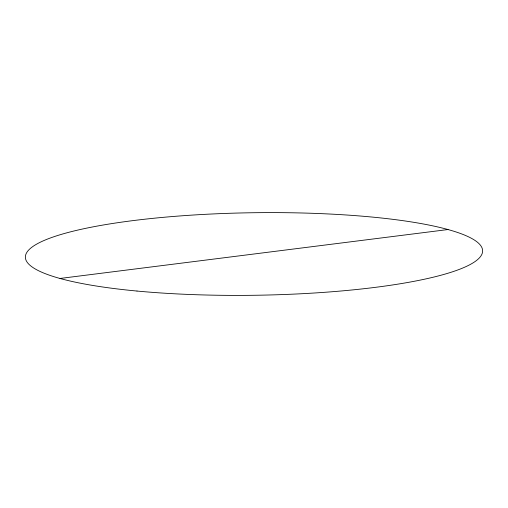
<?xml version="1.0" encoding="UTF-8"?>
<svg xmlns="http://www.w3.org/2000/svg" width="508" height="508" viewBox="0 0 508 508"><rect width="100%" height="100%" fill="white"/><g stroke="black" fill="none" stroke-linecap="round" stroke-linejoin="round"><path stroke-width="0.76" d="M60.001 278.46L447.999 229.54M136.995 291.046A228.644 41.275 -0.8 0 0 482.6 251.479A228.644 41.275 -0.8 0 0 142.405 219.481A228.644 41.275 -0.8 0 0 136.995 291.046"/></g></svg>
